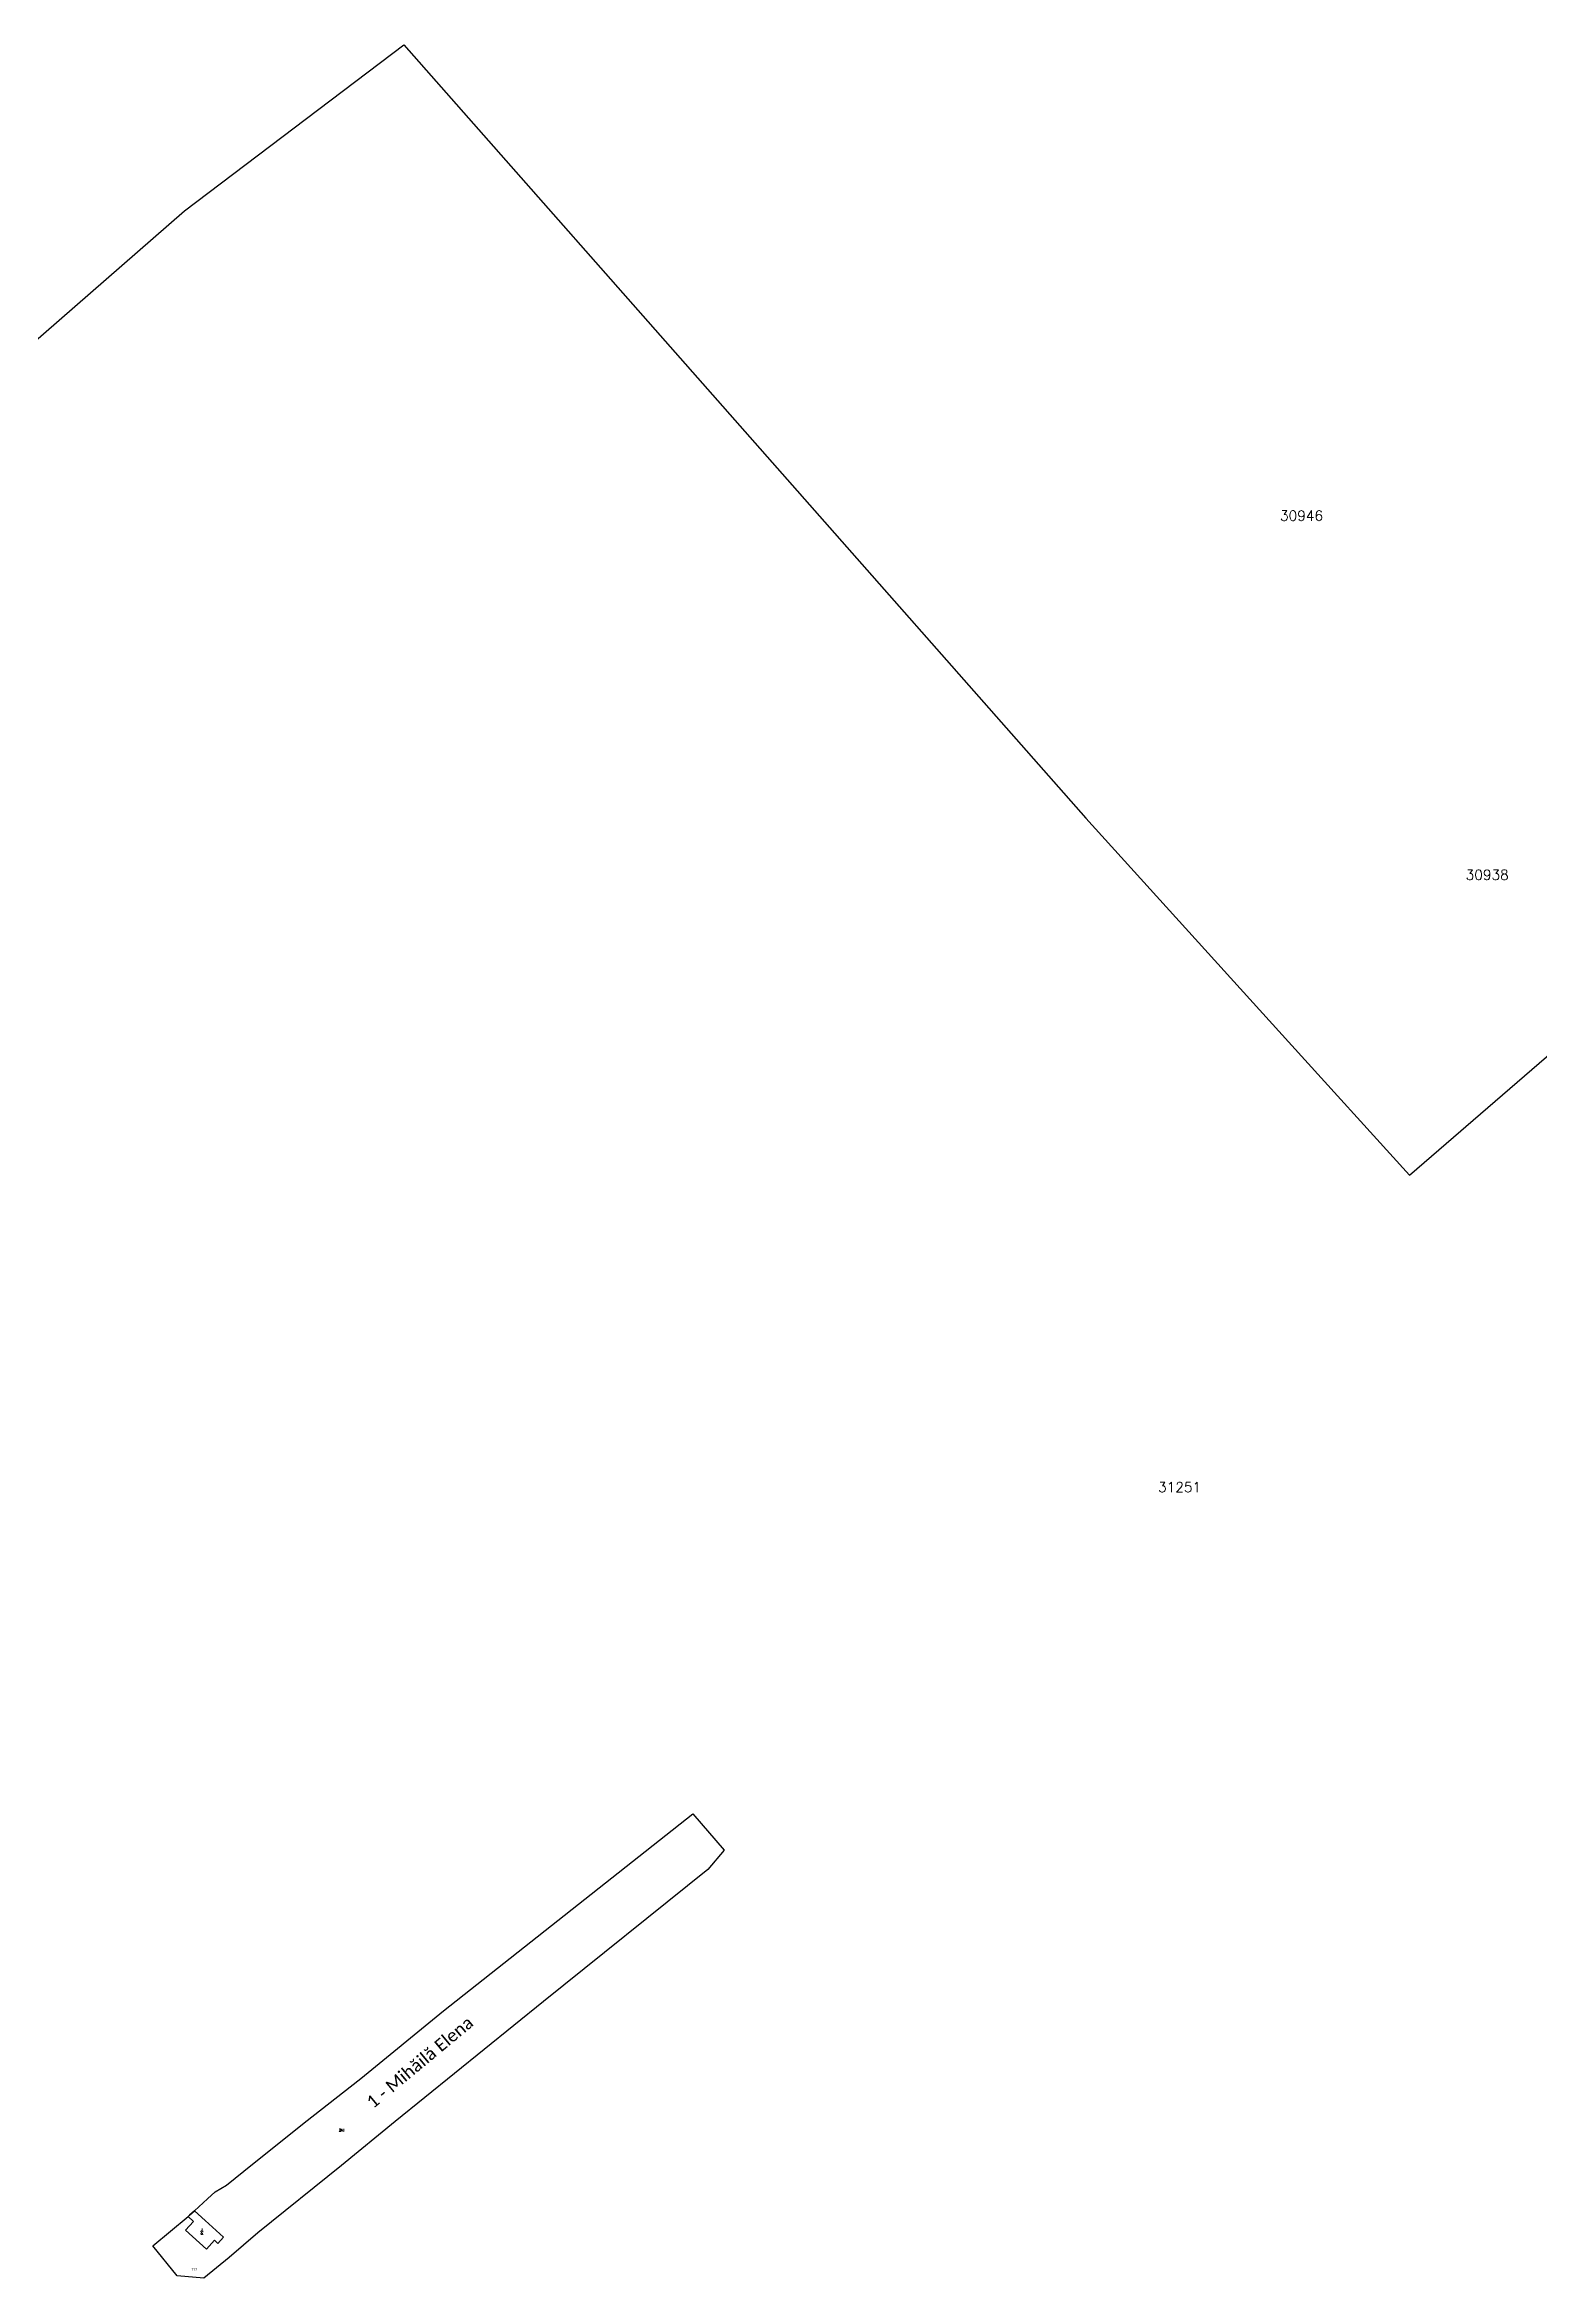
# Model space of a CAD drawing. Extents: x 611010 to 615314, y 642768 to 648579.
# Drawn here: x 612767 to 613362, y 645660 to 646550 of the extents above; entities that cross this region are included whole.
import ezdxf

# ---------------------------------------------------------------- set-up
doc = ezdxf.new("R2010")
doc.units = 0
doc.header["$LTSCALE"] = 0.5
doc.header["$MEASUREMENT"] = 0
for name, color, linetype in [('_CAT_FOL', 7, 'CONTINUOUS'), ('_CLADIRE', 30, 'CONTINUOUS'), ('_CLADIRE_DESTINATIE', 50, 'CONTINUOUS'), ('_CLADIRE_H', 174, 'CONTINUOUS'), ('_CLADIRE_ID', 30, 'CONTINUOUS'), ('_IMPREJMUIT', 150, 'CONTINUOUS'), ('_NR_PARCELA', 50, 'CONTINUOUS'), ('_NR_POSTALE', 30, 'CONTINUOUS'), ('_PARCELA_NOU_feb2025', 50, 'CONTINUOUS'), ('_TEXTE', 255, 'CONTINUOUS'), ('LABEL-terenuri-active-2024', 210, 'CONTINUOUS')]:
    doc.layers.add(name, color=color, linetype=linetype)
doc.layers.add('INTRAV_GEOMETRIES', color=103, linetype='CONTINUOUS', true_color=0x6cd67e)
doc.styles.get("Standard").update_dxf_attribs({"font": 'romans.shx'})
doc.styles.add('texte', font='calibri.ttf')

msp = doc.modelspace()

# ---------------------------------------------------------------- linework, layer by layer
at = {"layer": '_CLADIRE', "linetype": 'Continuous'}
msp.add_lwpolyline([(612837.87, 645677.16), (612830.49, 645683.81), (612826.24, 645687.64), (612824.26, 645685.85), (612823.72, 645685.4), (612825.91, 645683.43), (612822.72, 645679.89), (612831.06, 645672.38), (612834.25, 645675.92), (612835.63, 645674.67)], close=True, dxfattribs=at)
at = {"layer": '_PARCELA_NOU_feb2025'}
msp.add_lwpolyline([(612823.72, 645685.4), (612824.26, 645685.85), (612826.24, 645687.64), (612831.49, 645692.39), (612834.56, 645695.17), (612839.02, 645697.86), (612845.99, 645703.43), (612869.93, 645722.6), (612892.57, 645740.36), (612925.4, 645767.25), (613024.78, 645845.79), (613037.16, 645831.25), (613030.71, 645823.54), (612965.27, 645770.99), (612906.26, 645723.15), (612884.87, 645705.64), (612851.49, 645678.8), (612840.06, 645668.98), (612830.02, 645660.8), (612819.37, 645661.76), (612809.68, 645673.7)], close=True, dxfattribs=at)
at = {"layer": 'INTRAV_GEOMETRIES'}
msp.add_lwpolyline([(612690.11, 646368.85), (612822.38, 646484.18), (612909.62, 646550.29), (613181.22, 646242.31), (613261.94, 646153.21), (613310.14, 646100.01), (613487.43, 646253.32), (613576.87, 646149.38), (613919.46, 645751.25), (614308.36, 645302.02)], dxfattribs=at)

# ---------------------------------------------------------------- texts
at = {"layer": '_CAT_FOL'}
msp.add_text('A', height=1, dxfattribs=at).set_placement((612884.65, 645719.28))
at = {"layer": '_CLADIRE_DESTINATIE'}
msp.add_text('CL', height=0.625, dxfattribs=at).set_placement((612828.79, 645678.15))
at = {"layer": '_CLADIRE_H'}
msp.add_text('1', height=0.625, dxfattribs=at).set_placement((612829.1, 645679.94))
at = {"layer": '_CLADIRE_ID'}
msp.add_text('C1', height=0.625, dxfattribs=at).set_placement((612828.79, 645679.08))
at = {"layer": '_IMPREJMUIT'}
msp.add_text('I', height=1, dxfattribs=at).set_placement((612885.63, 645719.26))
at = {"layer": '_NR_PARCELA'}
msp.add_text('2', height=1, dxfattribs=at).set_placement((612883.83, 645719.28))
at = {"layer": '_NR_POSTALE', "style": 'texte'}
msp.add_text('712', height=1, dxfattribs=at).set_placement((612825.05, 645663.73))
at = {"layer": '_TEXTE', "style": 'texte'}
msp.add_text('1 - Mihăilă Elena', height=5, rotation=39.75466, dxfattribs=at).set_placement((612897.43, 645728.12))
at = {"layer": 'LABEL-terenuri-active-2024'}
for s, p in [('30946', (613258.58, 646360.72)), ('30938', (613332.51, 646217.69)), ('31251', (613210.02, 645973.84))]:
    msp.add_text(s, height=4, dxfattribs=at).set_placement(p)

doc.saveas('drawing.dxf')
